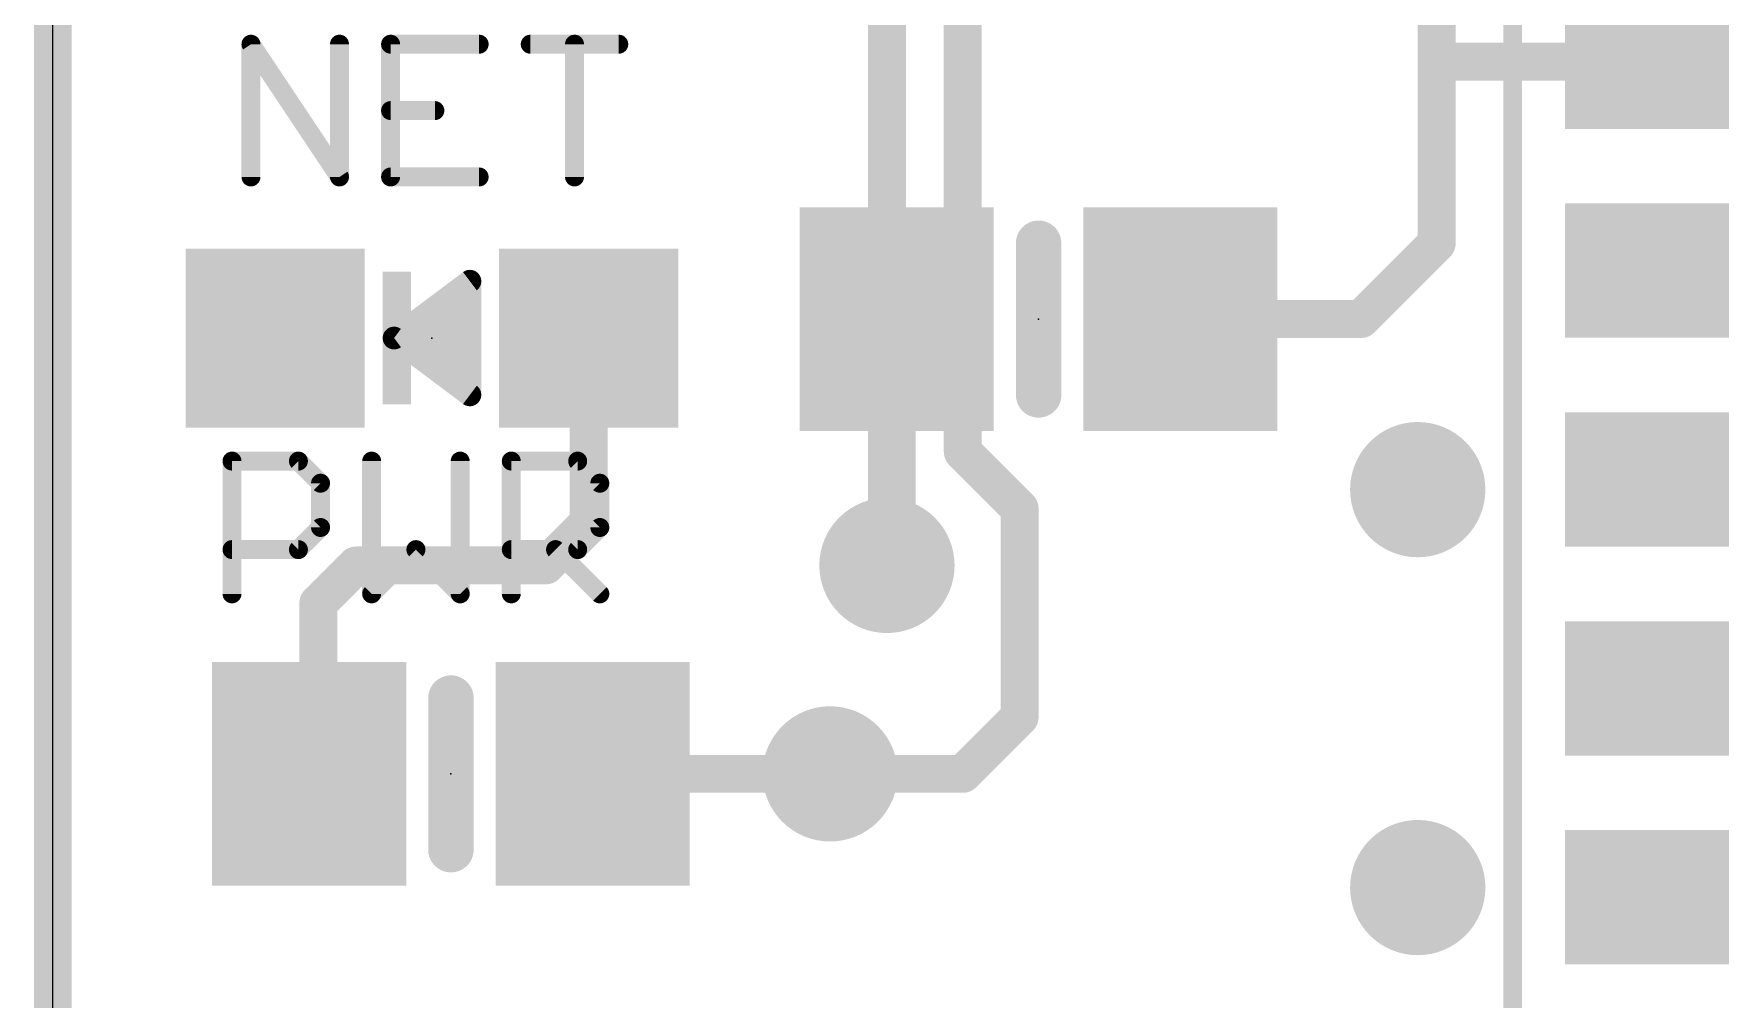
# Model space of a CAD drawing. Extents: x -0.1 to 68.7, y -0.1 to 53.5.
# Drawn here: x -0.13 to 11.23, y 28.84 to 35.31 of the extents above; entities that cross this region are included whole.
import ezdxf

# ---------------------------------------------------------------- set-up
doc = ezdxf.new("R2010")
doc.units = 0
for name, color, linetype in [('1', 12, 'CONTINUOUS'), ('16', 132, 'CONTINUOUS'), ('18', 110, 'CONTINUOUS'), ('20', 53, 'CONTINUOUS'), ('21', 40, 'CONTINUOUS'), ('23', 53, 'CONTINUOUS')]:
    doc.layers.add(name, color=color, linetype=linetype)

# ---------------------------------------------------------------- blocks, each defined once
blk = doc.blocks.new('RECT')
blk.add_solid([(-0.5, -0.5), (0.5, -0.5), (-0.5, 0.5), (0.5, 0.5)])
blk = doc.blocks.new('ROUNDV')
at = {"const_width": 0.5}
blk.add_lwpolyline([(0, -0.25, 1), (0, 0.25, 1), (0, -0.25)], format="xyb", dxfattribs=at)

msp = doc.modelspace()

# ---------------------------------------------------------------- linework, layer by layer
at = {"layer": '1', "const_width": 0.254}
for points in [[(0, 0), (0, 53.34)], [(9.271, 35.052), (9.271, 40.386)], [(9.345, 35.126), (9.271, 35.052)], [(10.68, 35.126), (9.345, 35.126)], [(9.271, 33.909), (9.271, 35.052)], [(8.763, 33.401), (9.271, 33.909)], [(5.654, 33.401), (5.654, 31.816)], [(7.554, 33.401), (8.763, 33.401)], [(3.59, 33.274), (3.59, 32.038)], [(3.59, 32.038), (3.302, 31.75)], [(5.654, 31.816), (5.588, 31.75)], [(2.032, 31.75), (1.778, 31.496)], [(3.302, 31.75), (2.032, 31.75)], [(1.778, 31.496), (1.778, 30.414)], [(1.778, 30.414), (1.717, 30.353)], [(3.617, 30.353), (5.207, 30.353)]]:
    msp.add_lwpolyline(points, dxfattribs=at)
at = {"layer": '1', "const_width": 0.127}
for points in [[(9.345, 35.1895, 1), (9.345, 35.0625)], [(9.3899, 35.0811, 1), (9.3001, 35.1709)], [(10.68, 35.0625, 1), (10.68, 35.1895)], [(9.3345, 35.052, 1), (9.2075, 35.052)], [(9.2261, 35.0969, 1), (9.3159, 35.0071)], [(9.2075, 35.052, 1), (9.3345, 35.052)], [(9.2075, 33.909, 1), (9.3345, 33.909)], [(9.3159, 33.8641, 1), (9.2261, 33.9539)], [(5.7175, 33.401, 1), (5.5905, 33.401)], [(7.554, 33.4645, 1), (7.554, 33.3375)], [(8.7181, 33.4459, 1), (8.8079, 33.3561)], [(8.763, 33.3375, 1), (8.763, 33.4645)], [(3.6535, 33.274, 1), (3.5265, 33.274)], [(3.6349, 31.9931, 1), (3.5451, 32.0829)], [(3.5265, 32.038, 1), (3.6535, 32.038)], [(5.6989, 31.7711, 1), (5.6091, 31.8609)], [(2.032, 31.8135, 1), (2.032, 31.6865)], [(2.0769, 31.7051, 1), (1.9871, 31.7949)], [(3.2571, 31.7949, 1), (3.3469, 31.7051)], [(3.302, 31.6865, 1), (3.302, 31.8135)], [(5.5431, 31.7949, 1), (5.6329, 31.7051)], [(5.5905, 31.816, 1), (5.7175, 31.816)], [(1.8415, 31.496, 1), (1.7145, 31.496)], [(1.7331, 31.5409, 1), (1.8229, 31.4511)], [(1.6721, 30.3979, 1), (1.7619, 30.3081)], [(1.7145, 30.414, 1), (1.8415, 30.414)], [(1.8229, 30.3691, 1), (1.7331, 30.4589)], [(3.617, 30.4165, 1), (3.617, 30.2895)], [(5.207, 30.2895, 1), (5.207, 30.4165)]]:
    msp.add_lwpolyline(points, format="xyb", dxfattribs=at)
at = {"layer": '16', "const_width": 0.254}
for points in [[(0, 0), (0, 53.34)], [(5.588, 31.75), (5.588, 44.704)], [(6.096, 32.512), (6.096, 44.45)], [(6.477, 32.131), (6.096, 32.512)], [(6.477, 30.734), (6.477, 32.131)], [(6.096, 30.353), (6.477, 30.734)], [(5.207, 30.353), (6.096, 30.353)]]:
    msp.add_lwpolyline(points, dxfattribs=at)
at = {"layer": '16', "const_width": 0.127}
for points in [[(6.1409, 32.5569, 1), (6.0511, 32.4671)], [(6.0325, 32.512, 1), (6.1595, 32.512)], [(6.5405, 32.131, 1), (6.4135, 32.131)], [(6.4321, 32.0861, 1), (6.5219, 32.1759)], [(5.5245, 31.75, 1), (5.6515, 31.75)], [(6.4135, 30.734, 1), (6.5405, 30.734)], [(6.5219, 30.6891, 1), (6.4321, 30.7789)], [(5.207, 30.4165, 1), (5.207, 30.2895)], [(6.0511, 30.3979, 1), (6.1409, 30.3081)], [(6.096, 30.2895, 1), (6.096, 30.4165)]]:
    msp.add_lwpolyline(points, format="xyb", dxfattribs=at)
at = {"layer": '20'}
msp.add_line((0, 0), (0, 44.45), dxfattribs=at)
at = {"layer": '21'}
for points, const_width in [([(9.78, 21.226), (9.78, 39.226)], 0.127), ([(1.3272, 34.3535), (1.3272, 35.2433)], 0.127), ([(1.3272, 35.2433), (1.9204, 34.3535)], 0.127), ([(1.9204, 34.3535), (1.9204, 35.2433)], 0.127), ([(2.8559, 35.2433), (2.2627, 35.2433)], 0.127), ([(2.2627, 35.2433), (2.2627, 34.3535)], 0.127), ([(3.1983, 35.2433), (3.7914, 35.2433)], 0.127), ([(3.4948, 34.3535), (3.4948, 35.2433)], 0.127), ([(2.2627, 34.7984), (2.5593, 34.7984)], 0.127), ([(2.2627, 34.3535), (2.8559, 34.3535)], 0.127), ([(6.604, 32.893), (6.604, 33.909)], 0.3048), ([(2.794, 33.655), (2.286, 33.274)], 0.1524), ([(2.794, 32.893), (2.794, 33.655)], 0.1524), ([(2.6247, 33.528), (2.794, 33.528)], 0.1524), ([(2.4215, 33.3756), (2.794, 33.3756)], 0.1524), ([(2.286, 33.274), (2.794, 32.893)], 0.1524), ([(2.3537, 33.2232), (2.794, 33.2232)], 0.1524), ([(2.5569, 33.0708), (2.794, 33.0708)], 0.1524), ([(2.7601, 32.9184), (2.794, 32.9184)], 0.1524), ([(1.2002, 31.5595), (1.2002, 32.4493)], 0.127), ([(1.2002, 32.4493), (1.6451, 32.4493)], 0.127), ([(1.6451, 32.4493), (1.7934, 32.301)], 0.127), ([(2.1357, 32.4493), (2.1357, 31.5595)], 0.127), ([(2.7289, 31.5595), (2.7289, 32.4493)], 0.127), ([(3.0713, 31.5595), (3.0713, 32.4493)], 0.127), ([(3.0713, 32.4493), (3.5161, 32.4493)], 0.127), ([(3.5161, 32.4493), (3.6644, 32.301)], 0.127), ([(1.7934, 32.301), (1.7934, 32.0044)], 0.127), ([(3.6644, 32.301), (3.6644, 32.0044)], 0.127), ([(1.7934, 32.0044), (1.6451, 31.8561)], 0.127), ([(3.6644, 32.0044), (3.5161, 31.8561)], 0.127), ([(1.6451, 31.8561), (1.2002, 31.8561)], 0.127), ([(2.1357, 31.5595), (2.4323, 31.8561)], 0.127), ([(2.4323, 31.8561), (2.7289, 31.5595)], 0.127), ([(3.5161, 31.8561), (3.0713, 31.8561)], 0.127), ([(3.3678, 31.8561), (3.6644, 31.5595)], 0.127), ([(2.667, 30.861), (2.667, 29.845)], 0.3048)]:
    msp.add_lwpolyline(points, dxfattribs=dict(at, const_width=const_width))
for points, const_width in [([(1.3536, 35.2609, 1), (1.3008, 35.2256)], 0.0635), ([(1.359, 35.2433, 1), (1.2955, 35.2433)], 0.0635), ([(1.9521, 35.2433, 1), (1.8886, 35.2433)], 0.0635), ([(2.2627, 35.275, 1), (2.2627, 35.2115)], 0.0635), ([(2.2945, 35.2433, 1), (2.231, 35.2433)], 0.0635), ([(2.8559, 35.2115, 1), (2.8559, 35.275)], 0.0635), ([(3.1983, 35.275, 1), (3.1983, 35.2115)], 0.0635), ([(3.5266, 35.2433, 1), (3.4631, 35.2433)], 0.0635), ([(3.7914, 35.2115, 1), (3.7914, 35.275)], 0.0635), ([(2.2627, 34.8301, 1), (2.2627, 34.7666)], 0.0635), ([(2.5593, 34.7666, 1), (2.5593, 34.8301)], 0.0635), ([(2.2627, 34.3853, 1), (2.2627, 34.3218)], 0.0635), ([(2.8559, 34.3218, 1), (2.8559, 34.3853)], 0.0635), ([(1.2955, 34.3535, 1), (1.359, 34.3535)], 0.0635), ([(1.8886, 34.3535, 1), (1.9521, 34.3535)], 0.0635), ([(1.894, 34.3359, 1), (1.9468, 34.3711)], 0.0635), ([(2.231, 34.3535, 1), (2.2945, 34.3535)], 0.0635), ([(3.4631, 34.3535, 1), (3.5266, 34.3535)], 0.0635), ([(6.6802, 33.909, 1), (6.5278, 33.909)], 0.1524), ([(2.8321, 33.655, 1), (2.7559, 33.655)], 0.0762), ([(2.8169, 33.6245, 1), (2.7711, 33.6855)], 0.0762), ([(2.6247, 33.5661, 1), (2.6247, 33.4899)], 0.0762), ([(2.794, 33.4899, 1), (2.794, 33.5661)], 0.0762), ([(2.4215, 33.4137, 1), (2.4215, 33.3375)], 0.0762), ([(2.794, 33.3375, 1), (2.794, 33.4137)], 0.0762), ([(2.3089, 33.3045, 1), (2.2631, 33.2435)], 0.0762), ([(2.2631, 33.3045, 1), (2.3089, 33.2435)], 0.0762), ([(2.3537, 33.2613, 1), (2.3537, 33.1851)], 0.0762), ([(2.794, 33.1851, 1), (2.794, 33.2613)], 0.0762), ([(2.5569, 33.1089, 1), (2.5569, 33.0327)], 0.0762), ([(2.794, 33.0327, 1), (2.794, 33.1089)], 0.0762), ([(2.7601, 32.9565, 1), (2.7601, 32.8803)], 0.0762), ([(2.7711, 32.8625, 1), (2.8169, 32.9235)], 0.0762), ([(2.794, 32.8803, 1), (2.794, 32.9565)], 0.0762), ([(6.5278, 32.893, 1), (6.6802, 32.893)], 0.1524), ([(2.7559, 32.893, 1), (2.8321, 32.893)], 0.0762), ([(1.2002, 32.481, 1), (1.2002, 32.4175)], 0.0635), ([(1.232, 32.4493, 1), (1.1685, 32.4493)], 0.0635), ([(1.6676, 32.4717, 1), (1.6226, 32.4268)], 0.0635), ([(1.6451, 32.4175, 1), (1.6451, 32.481)], 0.0635), ([(2.1675, 32.4493, 1), (2.104, 32.4493)], 0.0635), ([(2.7607, 32.4493, 1), (2.6972, 32.4493)], 0.0635), ([(3.103, 32.4493, 1), (3.0395, 32.4493)], 0.0635), ([(3.0713, 32.481, 1), (3.0713, 32.4175)], 0.0635), ([(3.5386, 32.4717, 1), (3.4937, 32.4268)], 0.0635), ([(3.5161, 32.4175, 1), (3.5161, 32.481)], 0.0635), ([(1.8251, 32.301, 1), (1.7616, 32.301)], 0.0635), ([(1.7709, 32.2785, 1), (1.8158, 32.3234)], 0.0635), ([(3.6962, 32.301, 1), (3.6327, 32.301)], 0.0635), ([(3.642, 32.2785, 1), (3.6869, 32.3234)], 0.0635), ([(1.7616, 32.0044, 1), (1.8251, 32.0044)], 0.0635), ([(1.8158, 31.9819, 1), (1.7709, 32.0268)], 0.0635), ([(3.6327, 32.0044, 1), (3.6962, 32.0044)], 0.0635), ([(3.6869, 31.9819, 1), (3.642, 32.0268)], 0.0635), ([(1.2002, 31.8878, 1), (1.2002, 31.8243)], 0.0635), ([(1.6451, 31.8243, 1), (1.6451, 31.8878)], 0.0635), ([(2.4548, 31.8785, 1), (2.4099, 31.8336)], 0.0635), ([(2.4548, 31.8336, 1), (2.4099, 31.8785)], 0.0635), ([(3.0713, 31.8878, 1), (3.0713, 31.8243)], 0.0635), ([(3.3903, 31.8785, 1), (3.3454, 31.8336)], 0.0635), ([(3.5161, 31.8243, 1), (3.5161, 31.8878)], 0.0635), ([(1.6226, 31.8785, 1), (1.6676, 31.8336)], 0.0635), ([(3.4937, 31.8785, 1), (3.5386, 31.8336)], 0.0635), ([(1.1685, 31.5595, 1), (1.232, 31.5595)], 0.0635), ([(2.1133, 31.582, 1), (2.1582, 31.537)], 0.0635), ([(2.104, 31.5595, 1), (2.1675, 31.5595)], 0.0635), ([(2.6972, 31.5595, 1), (2.7607, 31.5595)], 0.0635), ([(2.7065, 31.537, 1), (2.7514, 31.582)], 0.0635), ([(3.0395, 31.5595, 1), (3.103, 31.5595)], 0.0635), ([(3.642, 31.537, 1), (3.6869, 31.582)], 0.0635), ([(2.7432, 30.861, 1), (2.5908, 30.861)], 0.1524), ([(2.5908, 29.845, 1), (2.7432, 29.845)], 0.1524)]:
    msp.add_lwpolyline(points, format="xyb", dxfattribs=dict(at, const_width=const_width))
at = {"layer": '23'}
for p in [(6.604, 33.401), (2.54, 33.274), (2.667, 30.353)]:
    msp.add_point(p, dxfattribs=at)

# ---------------------------------------------------------------- block references
at = {"layer": '1'}
for p, xscale, yscale, rotation in [((10.68, 35.126), 0.9, 1.1, 270), ((5.654, 33.401), 1.3, 1.5, 180), ((7.554, 33.401), 1.3, 1.5, 180), ((10.68, 33.726), 0.9, 1.1, 270), ((1.49, 33.274), 1.2, 1.2, 90), ((3.59, 33.274), 1.2, 1.2, 90), ((10.68, 32.326), 0.9, 1.1, 270), ((10.68, 30.926), 0.9, 1.1, 270), ((10.68, 29.526), 0.9, 1.1, 270)]:
    msp.add_blockref('RECT', p, dxfattribs=dict(at, xscale=xscale, yscale=yscale, rotation=rotation))
at = {"layer": '1', "xscale": 1.3, "yscale": 1.5}
for p in [(1.717, 30.353), (3.617, 30.353)]:
    msp.add_blockref('RECT', p, dxfattribs=at)
at = {"layer": '18', "xscale": 0.9064, "yscale": 0.9064}
for p in [(9.144, 32.258), (9.144, 32.258), (5.588, 31.75), (5.588, 31.75), (5.207, 30.353), (5.207, 30.353), (9.144, 29.591), (9.144, 29.591)]:
    msp.add_blockref('ROUNDV', p, dxfattribs=at)
at = {"layer": '21', "xscale": 0.889, "yscale": 0.1905, "rotation": 90}
msp.add_blockref('RECT', (2.3043, 33.274), dxfattribs=at)

doc.saveas('drawing.dxf')
